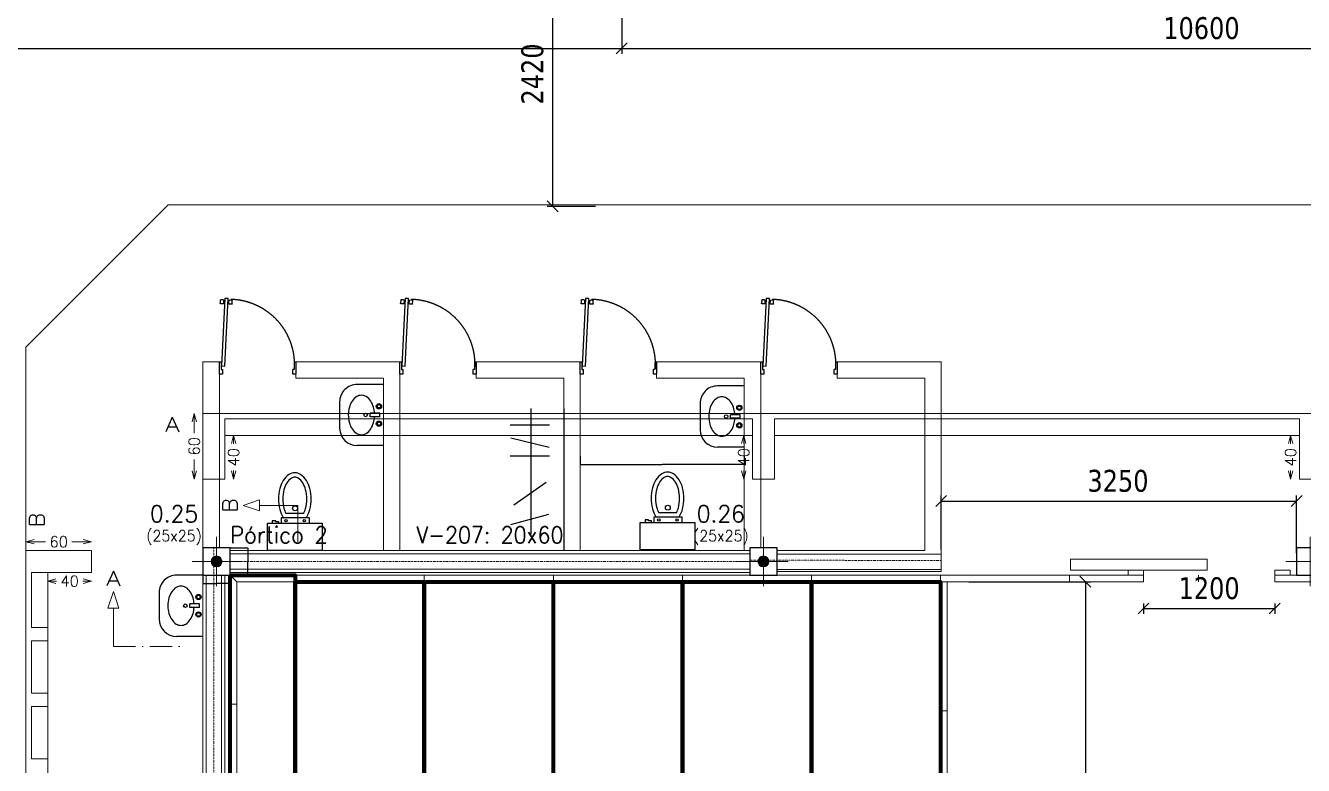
# Model space of a CAD drawing. Header units: millimetres. Extents: x 740136 to 774288, y 84630 to 126345.
# Drawn here: x 754595 to 766280, y 94130 to 100895 of the extents above; entities that cross this region are included whole.
import ezdxf
from ezdxf.enums import TextEntityAlignment as Align

# ---------------------------------------------------------------- set-up
doc = ezdxf.new("R2010")
doc.units = ezdxf.units.MM
for name, pattern in [('CENTER', [50.800000000000004, 31.75, -6.35, 6.35, -6.35]), ('CYPE_RAYAPUNTO', [0.4125, 0.2025, -0.105, 0, -0.105]), ('DASHDOT', [25.4, 12.7, -6.35, 0, -6.35]), ('DASHED2', [0.375, 0.25, -0.125]), ('TRAZO_INTERIOR_VIGA', [0.1875, 0.125, -0.0625])]:
    doc.linetypes.add(name, pattern=pattern)
for name, color, linetype, lineweight in [('COTAS', 121, 'Continuous', 0), ('OT_SECC_FORJ', 7, 'Continuous', 15), ('PILAR_DIM', 7, 'Continuous', 9), ('PILAR_EJES', 1, 'Continuous', 0), ('PILAR_REF', 7, 'Continuous', 9), ('PUNTO_FIJO', 1, 'Continuous', 0), ('VIG_CARAS', 5, 'Continuous', 9), ('VIG_DIM_VIGAS', 7, 'Continuous', 9), ('VIG_EJES', 1, 'Continuous', 0), ('VIG_INT_DESC', 7, 'Continuous', 0), ('VIG_REF_PORTICOS', 3, 'Continuous', 9)]:
    doc.layers.add(name, color=color, linetype=linetype, lineweight=lineweight)
for name, color, linetype in [('EJES', 3, 'CENTER'), ('MUEBLES', 7, 'Continuous'), ('PILAR_HORMIGON', 5, 'Continuous'), ('PLANTA', 7, 'Continuous'), ('PROYEC', 7, 'Continuous'), ('PYV', 7, 'Continuous'), ('VARIOS', 7, 'Continuous')]:
    doc.layers.add(name, color=color, linetype=linetype)
doc.styles.add('CYPETXT', font='romans__.ttf', dxfattribs={"height": 0.2})
doc.styles.add('FER08', font='verdana.ttf', dxfattribs={"width": 0.8})
doc.styles.get("Standard").update_dxf_attribs({"font": 'arial.ttf'})
doc.dimstyles.new('ESC1-100', dxfattribs={"dimscale": 100, "dimtxt": 2, "dimasz": 1, "dimexe": 0.5, "dimexo": 2, "dimgap": 0.8, "dimtad": 1, "dimdec": 0, "dimzin": 0, "dimdsep": 46, "dimtxsty": 'FER08', "dimblk1": 'OBLIQUE', "dimblk2": 'OBLIQUE', "dimsah": 1, "dimcen": 0.09, "dimclrd": 256, "dimclre": 256, "dimclrt": 80, "dimadec": 0, "dimazin": 0, "dimtfac": 1, "dimtdec": 4, "dimtmove": 0, "dimatfit": 3, "dimldrblk": 'OBLIQUE', "dimfxl": 1, "dimtolj": 1, "dimtzin": 0, "dimarcsym": 0})
doc.dimstyles.get("Standard").update_dxf_attribs({"dimtxt": 0.18, "dimasz": 0.18, "dimexe": 0.18, "dimexo": 0.0625, "dimgap": 0.09, "dimtad": 0, "dimtih": 1, "dimtoh": 1, "dimdec": 4, "dimzin": 0, "dimdsep": 46, "dimtxsty": 'Standard', "dimcen": 0.09, "dimadec": 0, "dimazin": 0, "dimtfac": 1, "dimtdec": 4, "dimtofl": 0, "dimtmove": 0, "dimatfit": 3, "dimfxl": 1, "dimtolj": 1, "dimtzin": 0, "dimarcsym": 0})

# ---------------------------------------------------------------- blocks, each defined once
blk = doc.blocks.new('*D462')
at = {"layer": 'COTAS', "color": 0, "lineweight": -2, "transparency": 16777216}
for p, q in [((759667.068365719, 96956.96763364806), (759667.068365719, 96881.84948819582)), ((759667.2483657191, 96882.02948819581), (760416.4097042796, 96882.02948819581)), ((761166.9012747639, 96882.02948819581), (760417.7399362032, 96882.02948819581)), ((761167.0812747639, 96956.96763364806), (761167.0812747639, 96881.84948819582))]:
    blk.add_line(p, q, dxfattribs=at)
at = {"layer": 'COTAS', "color": 0, "lineweight": 70, "transparency": 16777216}
for points in [[(759667.2483657191, 96882.05948819581), (759667.2483657191, 96881.99948819581), (759667.068365719, 96882.02948819581)], [(761166.9012747639, 96882.05948819581), (761166.9012747639, 96881.99948819581), (761167.0812747639, 96882.02948819581)]]:
    blk.add_solid(points, dxfattribs=at)
at = {"layer": 'Defpoints', "color": 0, "lineweight": 70, "transparency": 16777216}
for p in [(759667.068365719, 96957.03013364806), (761167.0812747639, 96957.03013364806), (761167.0812747639, 96882.02948819581)]:
    blk.add_point(p, dxfattribs=at)
at = {"layer": 'COTAS', "color": 0, "transparency": 16777216, "insert": (760417.0748202414, 96882.02948819581), "char_height": 0.18, "attachment_point": 5}
blk.add_mtext('\\A1;1500.0129', dxfattribs=at)
blk = doc.blocks.new('WC')
at = {"layer": 'MUEBLES'}
for p, q in [((-0.1338599988061588, -0.25), (-0.1338599988061588, -0.2987327001894808)), ((-0.1338599988061588, -0.2987327001894808), (0.125100229786014, -0.2987327001894808)), ((-0.1040437341393137, -0.2987327001894808), (0.1040437341392391, -0.2987327001894808)), ((-0.08114119432807954, -0.33873270018948), (0.0811411943279765, -0.33873270018948)), ((0.125100229786014, -0.2987327001894808), (0.125100229786014, -0.25))]:
    blk.add_line(p, q, dxfattribs=at)
blk.add_lwpolyline([(-0.25, 0), (0.25, 0), (0.25, -0.25), (-0.25, -0.25)], close=True, dxfattribs=at)
for points in [[(-0.1040437341392817, -0.2987327001894808, 0.005510360014222361), (-0.1061704408015665, -0.3020382202627605, 0.07670915536520971), (-0.1379278624208311, -0.375594446993583, 0.06369846708082058), (-0.1501476773047052, -0.4711244778356303, 0.06369846708083708), (-0.1379278624208276, -0.5666545086776846, 0.07670915536521754), (-0.1061704408015665, -0.6402107354085, 0.1071482011498042), (-0.05334191088186913, -0.6942392408149605, 0.1468280654656232), (3.552713678800501e-15, -0.7102485565060945, 0.1468280654656336), (0.05334191088187268, -0.6942392408149605, 0.1071482011498228), (0.1061704408015736, -0.6402107354085, 0.07670915536520485), (0.1379278624208382, -0.5666545086776811, 0.06369846708081926), (0.1501476773047123, -0.4711244778356303, 0.06369846708084101), (0.1379278624208347, -0.375594446993583, 0.07670915536523168), (0.1061704408015736, -0.3020382202627605, 0.005510360014450206), (0.1040437341389904, -0.2987327001894808, 0.1468280654656232)], [(-0.08114119432811151, -0.33873270018948, 0.05664958174431299), (-0.09921578802145703, -0.3856629769606297, 0.06369846708082065), (-0.1101476773047061, -0.4711244778356303, 0.06369846708083773), (-0.09921578802145348, -0.556585978710638, 0.0767091553652183), (-0.07229484124744445, -0.6189400101070746, 0.1071482011498057), (-0.03131581803735273, -0.6608498527701823, 0.1468280654656094), (3.552713678800501e-15, -0.6702485565060954, 0.1468280654656287), (0.03131581803735983, -0.6608498527701805, 0.1071482011498229), (0.07229484124745156, -0.6189400101070746, 0.07670915536520521), (0.09921578802146414, -0.5565859787106344, 0.06369846708081929), (0.1101476773047132, -0.4711244778356303, 0.06369846708084057), (0.09921578802146058, -0.3856629769606261, 0.05664958174459964), (0.08114119432799427, -0.33873270018948, 0.005510360014450796)]]:
    blk.add_lwpolyline(points, format="xyb", dxfattribs=at)
blk.add_lwpolyline([(0.145741987137562, -0.2507404951060224), (0.145741987137562, -0.2638856782182941), (0.1738898380714957, -0.2638856782182941), (0.1738898380714957, -0.2732750947270581), (0.2057907357966187, -0.2732750947270581), (0.2057907357966187, -0.2507404951060224)], dxfattribs=at)
for centre, radius in [((-0.08694691391627529, -0.2732750947270581), 0.01126729981051966), ((0.08006366829172151, -0.2732750947270581), 0.01126729981051966), ((-0.002503361114477798, -0.3859480928322458), 0.02253459962103754)]:
    blk.add_circle(centre, radius, dxfattribs=at)
blk = doc.blocks.new('LAVABOCH')
at = {"layer": 'VARIOS'}
for p, q in [((-0.2800000000000011, 0), (-0.2800000000000011, -0.240000000000002)), ((0.2800000000000011, 0), (0.2800000000000011, -0.240000000000002)), ((-0.01633611636709986, -0.03275376114638817), (-0.01633611636709986, -0.1207537611463962)), ((0.01566388363289661, -0.03275376114640238), (-0.01633611636709986, -0.03275376114638817)), ((0.01566388363289661, -0.03275376114638817), (0.01566388363289661, -0.1207537611463962)), ((0.01566388363289661, -0.120753761146382), (-0.01633611636709986, -0.1207537611463891)), ((-0.1199999999999974, -0.3999999999999986), (0.1199999999999974, -0.3999999999999986))]:
    blk.add_line(p, q, dxfattribs=at)
blk.add_lwpolyline([(-0.01633611636709986, -0.081229906066703, 0.05253008818431327), (-0.07195553623562745, -0.09046068928844875, 0.07981248617498714), (-0.1276153369806821, -0.1159009474040076, 0.1071181112083441), (-0.1680312134386455, -0.1576335178586987, 0.1398891526406464), (-0.1803361163671084, -0.2007537611463874, 0.1398891526406197), (-0.1680312134386455, -0.243874004434069, 0.1071181112083774), (-0.1276153369806821, -0.2856065748887744, 0.07981248617500655), (-0.07195553623562745, -0.3110468330043261, 0.06745903993415549), (-0.0003361163671016243, -0.3207537611463849, 0.06745903993415549), (0.0712833035014242, -0.3110468330043261, 0.07981248617500632), (0.1269431042464788, -0.2856065748887744, 0.1071181112083454), (0.1673589807044422, -0.2438740044340832, 0.1398891526406908), (0.1796638836329052, -0.2007537611463874, 0.1398891526406908), (0.1673589807044422, -0.1576335178586916, 0.1071181112083451), (0.1269431042464788, -0.1159009474040076, 0.07981248617496421), (0.0712833035014242, -0.09046068928844164, 0.05253008818429121), (0.01566388363289661, -0.08122990606666747, 0.06745903993415017)], format="xyb", dxfattribs=at)
for centre, radius in [((-0.08033611636710702, -0.04075376114639084), 0.024), ((-0.08033611636710702, -0.04075376114639084), 0.016), ((0.07966388363290378, -0.04075376114639084), 0.024), ((0.07966388363290378, -0.04075376114639084), 0.016), ((-0.0003361163671016243, -0.1614369027451517), 0.016)]:
    blk.add_circle(centre, radius, dxfattribs=at)
for centre, start, end in [((-0.1199999999999974, -0.240000000000002), 180, 270.0000000000001), ((0.1199999999999974, -0.240000000000002), 270.0000000000001, 0)]:
    blk.add_arc(centre, 0.16, start, end, dxfattribs=at)
blk = doc.blocks.new('CLOSET')
at = {"layer": 'PLANTA'}
for p, q in [((0, 0.6000000000000014), (1.29999999999999, 0.6000000000000085)), ((0.1499057453081889, 0.1091752461474229), (0.1499057453081889, 0.4692556577090556)), ((0.4349765500928982, 0.1091752461474229), (0.4349765500928982, 0.4692556577090556)), ((0.2689513066489013, 0.1148908313090473), (0.3564196484969813, 0.4641861103563585)), ((0.882313303456236, 0.1438782337826794), (0.6752612766478592, 0.4384751804486839)), ((1.061796640186067, 0.1158064123962603), (0.9676974257276143, 0.4633740182353208)), ((1.149999999999991, 0.3000000000000043), (0, 0.3000000000000043))]:
    blk.add_line(p, q, dxfattribs=at)
blk = doc.blocks.new('PUERTA')
at = {"layer": 'EJES', "linetype": 'DASHDOT', "ltscale": 0.75}
for p, q in [((-0.1505613772985441, 0.8275225384762734), (-0.1523017121337205, 0.8625822774194774)), ((-0.1467484781157111, 0.8687156230491553), (-0.119479792270937, 0.8700692168098385)), ((-0.1444280316688378, 0.8219693044582925), (-0.117159345824092, 0.8233228982189473)), ((-0.1116061118060543, 0.8294562438486537), (-0.113346446641259, 0.8645159827918292)), ((-0.1133394891347166, 0.8643758210494354), (-0.1016529094870009, 0.864955932661104)), ((-0.1116130731707301, 0.8295964833150151), (-0.09992649352304284, 0.8301765949267121)), ((-0.06194811677002576, 0.8669268439107043), (-0.05026153712231007, 0.8675069555224297)), ((-0.0602217008060677, 0.8321475061761987), (-0.04853512115838043, 0.8327276177878673)), ((-0.05026849462885252, 0.8676471172648235), (-0.0485281597936762, 0.8325873783215911)), ((-0.04471526061087161, 0.8737804628945582), (-0.01744657476606903, 0.8751340566552699)), ((-0.04239481416396984, 0.8270341443035818), (-0.01512612831919569, 0.8283877380642366)), ((-0.01131322913636268, 0.8695808226372321), (-0.009572894301186352, 0.834521083693943)), ((-0.8801697686272689, 0.1439216302127022), (-0.8801697686272689, 0.05588690551519448)), ((-0.8801697686272689, 0.05588690551519448), (-0.8646866694200241, 0.05588690551519448)), ((-0.01981079316834666, 0.05588690551527975), (-0.03531333057998154, 0.05588690551527975)), ((-0.01981079316834666, 0.1439216302127875), (-0.01981079316834666, 0.05588690551527975))]:
    blk.add_line(p, q, dxfattribs=at)
at = {"layer": 'EJES', "linetype": 'DASHDOT'}
for p, q in [((-0.8801697686272689, 0.1439216302127022), (-0.9000000000000057, 0.1439216302127022)), ((-0.9000000000000057, 0.1439216302127022), (-0.9000000000000057, -1.13686837721616e-13)), ((-0.8646866694200241, -1.13686837721616e-13), (-0.8646866694200241, 0.05588690551519448)), ((-0.03531333057998154, 0.05588690551527975), (-0.03531333057998154, 0)), ((-0.03531333057998154, 0), (0, 0)), ((0, 0.1439216302127875), (-0.01981079316834666, 0.1439216302127875)), ((0, 0), (0, 0.1439216302127875)), ((-0.9000000000000057, -1.13686837721616e-13), (-0.8646866694200241, -1.13686837721616e-13))]:
    blk.add_line(p, q, dxfattribs=at)
at = {"layer": 'EJES', "linetype": 'DASHDOT', "ltscale": 0.75}
for centre, start, end in [((-0.1464584223099052, 0.8628723332253685), 92.8417799201942, 182.8417799202121), ((-0.1447180874746721, 0.8278125942821362), 182.8417799201926, 272.8417799201942), ((-0.1191897364650742, 0.8642259269859665), 2.841779920163159, 92.84177992015587), ((-0.1174494016298979, 0.829166188042791), 272.8417799201558, 2.841779920194189), ((-0.04442520480506573, 0.8679371730707146), 92.84177992023251, 182.8417799201671), ((-0.04268486996983256, 0.8328774341274539), 182.8417799201632, 272.8417799201558), ((-0.01715651896026316, 0.8692907668314263), 2.841779920194189, 92.84177992020255), ((-0.01541618412511525, 0.8342310278880802), 272.8417799201858, 2.841779920194189)]:
    blk.add_arc(centre, 0.005850484453125507, start, end, dxfattribs=at)
at = {"layer": 'PROYEC', "color": 1, "linetype": 'DASHED2', "ltscale": 40}
blk.add_arc((-0.1130421715067484, 0.1144504923955765), 0.7693597623818169, 91.53721333659576, 184.365571713238, dxfattribs=at)
at = {"layer": 'PYV', "color": 4, "linetype": 'Continuous'}
blk.add_lwpolyline([(-0.06344169542612121, 0.09517579460452907), (-0.1028488833134986, 0.8890493021049792), (-0.06314409059646664, 0.8910202133544942), (-0.02373690270914608, 0.09714670585404406)], close=True, dxfattribs=at)
blk = doc.blocks.new('Puerta-1')
at = {"layer": 'MUEBLES', "rotation": 270}
blk.add_blockref('PUERTA', (0.2270918734750929, -0.2597977293380538), dxfattribs=at)
blk = doc.blocks.new('Ejes del pilar')
at = {"layer": 'PILAR_EJES'}
for p, q in [((0, -0.5), (0, 0.5)), ((-0.5, 0), (0.5, 0))]:
    blk.add_line(p, q, dxfattribs=at)
blk = doc.blocks.new('Punto fijo Centro')
at = {"layer": 'PUNTO_FIJO'}
h = blk.add_hatch(color=256, dxfattribs=at)
edge = h.paths.add_edge_path(flags=0)
edge.add_arc((0, 0), 0.0005, 0, 360)
blk.add_circle((0, 0), 0.0005, dxfattribs=at)
blk = doc.blocks.new('*D463')
at = {"layer": 'COTAS', "color": 0, "lineweight": -2, "transparency": 16777216}
for p, q in [((756217.0386749157, 95869.45827494092), (756217.0386749157, 95791.50318984721)), ((756467.0408264232, 95869.45827494092), (756467.0408264232, 95791.50318984721)), ((756217.2186749157, 95791.6831898472), (756341.4356579, 95791.6831898472)), ((756466.8608264232, 95791.6831898472), (756342.6438434388, 95791.6831898472))]:
    blk.add_line(p, q, dxfattribs=at)
at = {"layer": 'COTAS', "color": 0, "lineweight": 70, "transparency": 16777216}
for points in [[(756217.2186749157, 95791.7131898472), (756217.2186749157, 95791.6531898472), (756217.0386749157, 95791.6831898472)], [(756466.8608264232, 95791.7131898472), (756466.8608264232, 95791.6531898472), (756467.0408264232, 95791.6831898472)]]:
    blk.add_solid(points, dxfattribs=at)
at = {"layer": 'Defpoints', "color": 0, "lineweight": 70, "transparency": 16777216}
for p in [(756217.0386749157, 95869.52077494092), (756467.0408264232, 95869.52077494092), (756467.0408264232, 95791.6831898472)]:
    blk.add_point(p, dxfattribs=at)
at = {"layer": 'COTAS', "color": 0, "transparency": 16777216, "insert": (756342.0397506694, 95791.6831898472), "char_height": 0.18, "attachment_point": 5}
blk.add_mtext('\\A1;250.0022', dxfattribs=at)
blk = doc.blocks.new('*D464')
at = {"layer": 'COTAS', "color": 0, "lineweight": -2, "transparency": 16777216}
for p, q in [((756467.1033264232, 96119.5229264484), (756626.1744776, 96119.5229264484)), ((756625.9944776, 96119.3429264484), (756625.9944776, 95994.70375383245)), ((756625.9944776, 95869.70077494091), (756625.9944776, 95994.33994755686)), ((756467.1033264232, 95869.52077494092), (756626.1744776, 95869.52077494092))]:
    blk.add_line(p, q, dxfattribs=at)
at = {"layer": 'COTAS', "color": 0, "lineweight": 70, "transparency": 16777216}
for points in [[(756625.9644776, 96119.3429264484), (756626.0244776, 96119.3429264484), (756625.9944776, 96119.5229264484)], [(756625.9644776, 95869.70077494091), (756626.0244776, 95869.70077494091), (756625.9944776, 95869.52077494092)]]:
    blk.add_solid(points, dxfattribs=at)
at = {"layer": 'Defpoints', "color": 0, "lineweight": 70, "transparency": 16777216}
for p in [(756467.0408264232, 96119.5229264484), (756625.9944776, 96119.5229264484), (756467.0408264232, 95869.52077494092)]:
    blk.add_point(p, dxfattribs=at)
at = {"layer": 'COTAS', "color": 0, "transparency": 16777216, "insert": (756625.9944776, 95994.52185069479), "char_height": 0.18, "attachment_point": 5}
blk.add_mtext('\\A1;250.0022', dxfattribs=at)
blk = doc.blocks.new('_OBLIQUE')
at = {"color": 0, "linetype": 'ByBlock'}
blk.add_line((-0.5, -0.5), (0.5, 0.5), dxfattribs=at)
blk = doc.blocks.new('*D452')
at = {"layer": 'COTAS', "lineweight": -2, "transparency": 16777216}
for p, q in [((759856.6189657908, 101661.7686286029), (759364.214984343, 101661.7686286029)), ((759414.214984343, 101661.7686286029), (759414.214984343, 99241.46109660217)), ((759807.5583765102, 99241.46109660217), (759364.214984343, 99241.46109660217))]:
    blk.add_line(p, q, dxfattribs=at)
at = {"layer": 'Defpoints', "color": 0, "lineweight": 70, "transparency": 16777216}
for p in [(760056.6189657908, 101661.7686286029), (759414.214984343, 99241.46109660217), (760007.5583765102, 99241.46109660217)]:
    blk.add_point(p, dxfattribs=at)
at = {"layer": 'COTAS', "lineweight": -2, "transparency": 16777216, "xscale": 100, "yscale": 100, "zscale": 100}
for p, rotation in [((759414.214984343, 101661.7686286029), 90), ((759414.214984343, 99241.46109660217), 270)]:
    blk.add_blockref('_OBLIQUE', p, dxfattribs=dict(at, rotation=rotation))
at = {"layer": 'COTAS', "color": 80, "lineweight": 5, "transparency": 16777216, "insert": (759230.051115975, 100451.6148626027), "char_height": 200, "attachment_point": 5, "rotation": 90, "style": 'FER08'}
blk.add_mtext('\\A1;2420', dxfattribs=at)
blk = doc.blocks.new('*D459')
at = {"layer": 'COTAS', "lineweight": -2, "transparency": 16777216}
for p, q in [((760046.7545609869, 101461.7686286029), (760046.7545609869, 100635.5648848767)), ((770647.085331034, 101475.2314936651), (770647.085331034, 100635.5648848767)), ((760046.7545609869, 100685.5648848767), (770647.085331034, 100685.5648848767))]:
    blk.add_line(p, q, dxfattribs=at)
at = {"layer": 'Defpoints', "color": 0, "lineweight": 70, "transparency": 16777216}
for p in [(760046.7545609869, 101661.7686286029), (770647.085331034, 101675.2314936651), (770647.085331034, 100685.5648848767)]:
    blk.add_point(p, dxfattribs=at)
at = {"layer": 'COTAS', "lineweight": -2, "transparency": 16777216, "xscale": 100, "yscale": 100, "zscale": 100, "rotation": 180}
blk.add_blockref('_OBLIQUE', (760046.7545609869, 100685.5648848767), dxfattribs=at)
at = {"layer": 'COTAS', "lineweight": -2, "transparency": 16777216, "xscale": 100, "yscale": 100, "zscale": 100}
blk.add_blockref('_OBLIQUE', (770647.085331034, 100685.5648848767), dxfattribs=at)
at = {"layer": 'COTAS', "color": 80, "lineweight": 5, "transparency": 16777216, "insert": (765346.9199460105, 100869.6615940775), "char_height": 200, "attachment_point": 5, "style": 'FER08'}
blk.add_mtext('\\A1;10600', dxfattribs=at)
blk = doc.blocks.new('*D460')
at = {"layer": 'COTAS', "lineweight": -2, "transparency": 16777216}
for p, q in [((741497.0853310339, 101628.897922239), (741497.0853310339, 100635.5648848767)), ((760046.7545609869, 101461.7686286029), (760046.7545609869, 100635.5648848767)), ((741497.0853310339, 100685.5648848767), (760046.7545609869, 100685.5648848767))]:
    blk.add_line(p, q, dxfattribs=at)
at = {"layer": 'Defpoints', "color": 0, "lineweight": 70, "transparency": 16777216}
for p in [(741497.0853310339, 101828.897922239), (760046.7545609869, 101661.7686286029), (760046.7545609869, 100685.5648848767)]:
    blk.add_point(p, dxfattribs=at)
at = {"layer": 'COTAS', "lineweight": -2, "transparency": 16777216, "xscale": 100, "yscale": 100, "zscale": 100, "rotation": 180}
blk.add_blockref('_OBLIQUE', (741497.0853310339, 100685.5648848767), dxfattribs=at)
at = {"layer": 'COTAS', "lineweight": -2, "transparency": 16777216, "xscale": 100, "yscale": 100, "zscale": 100}
blk.add_blockref('_OBLIQUE', (760046.7545609869, 100685.5648848767), dxfattribs=at)
at = {"layer": 'COTAS', "color": 80, "lineweight": 5, "transparency": 16777216, "insert": (750771.9199460105, 100870.1317082481), "char_height": 200, "attachment_point": 5, "style": 'FER08'}
blk.add_mtext('\\A1;18550', dxfattribs=at)
blk = doc.blocks.new('*D472')
at = {"layer": 'COTAS', "lineweight": -2, "transparency": 16777216}
for p, q in [((762967.0967656177, 96103.08607791379), (762967.0967656177, 96596.1972416236)), ((762967.0967656177, 96546.1972416236), (766217.1247352151, 96546.1972416236)), ((766217.1247352151, 96069.52077494092), (766217.1247352151, 96596.1972416236))]:
    blk.add_line(p, q, dxfattribs=at)
at = {"layer": 'Defpoints', "color": 0, "lineweight": 70, "transparency": 16777216}
for p in [(766217.1247352151, 96546.1972416236), (762967.0967656177, 95903.08607791379), (766217.1247352151, 95869.52077494092)]:
    blk.add_point(p, dxfattribs=at)
at = {"layer": 'COTAS', "lineweight": -2, "transparency": 16777216, "xscale": 100, "yscale": 100, "zscale": 100, "rotation": 180}
blk.add_blockref('_OBLIQUE', (762967.0967656177, 96546.1972416236), dxfattribs=at)
at = {"layer": 'COTAS', "lineweight": -2, "transparency": 16777216, "xscale": 100, "yscale": 100, "zscale": 100}
blk.add_blockref('_OBLIQUE', (766217.1247352151, 96546.1972416236), dxfattribs=at)
at = {"layer": 'COTAS', "color": 80, "lineweight": 5, "transparency": 16777216, "insert": (764583.7165626228, 96730.36110999163), "char_height": 200, "attachment_point": 5, "style": 'FER08'}
blk.add_mtext('\\A1;3250', dxfattribs=at)
blk = doc.blocks.new('*D473')
at = {"layer": 'COTAS', "lineweight": -2, "transparency": 16777216}
for p, q in [((764817.1247352151, 95609.46077494098), (764817.1247352151, 95514.21843562747)), ((766017.1247352151, 95609.46077494098), (766017.1247352151, 95514.21843562747)), ((764817.1247352151, 95564.21843562747), (766017.1247352151, 95564.21843562747))]:
    blk.add_line(p, q, dxfattribs=at)
at = {"layer": 'Defpoints', "color": 0, "lineweight": 70, "transparency": 16777216}
for p in [(764817.1247352151, 95809.46077494098), (766017.1247352151, 95809.46077494098), (766017.1247352151, 95564.21843562747)]:
    blk.add_point(p, dxfattribs=at)
at = {"layer": 'COTAS', "lineweight": -2, "transparency": 16777216, "xscale": 100, "yscale": 100, "zscale": 100, "rotation": 180}
blk.add_blockref('_OBLIQUE', (764817.1247352151, 95564.21843562747), dxfattribs=at)
at = {"layer": 'COTAS', "lineweight": -2, "transparency": 16777216, "xscale": 100, "yscale": 100, "zscale": 100}
blk.add_blockref('_OBLIQUE', (766017.1247352151, 95564.21843562747), dxfattribs=at)
at = {"layer": 'COTAS', "color": 80, "lineweight": 5, "transparency": 16777216, "insert": (765417.1247352151, 95748.3823039955), "char_height": 200, "attachment_point": 5, "style": 'FER08'}
blk.add_mtext('\\A1;1200', dxfattribs=at)
blk = doc.blocks.new('*D475')
at = {"layer": 'COTAS', "lineweight": -2, "transparency": 16777216}
for p, q in [((763221.5078083946, 95809.46077494098), (764335.3340381887, 95809.46077494098)), ((764285.3340381887, 95809.46077494098), (764285.3340381887, 89004.52117818355)), ((763221.5078083946, 89004.52117818355), (764335.3340381887, 89004.52117818355))]:
    blk.add_line(p, q, dxfattribs=at)
at = {"layer": 'Defpoints', "color": 0, "lineweight": 70, "transparency": 16777216}
for p in [(763021.5078083946, 95809.46077494098), (763021.5078083946, 89004.52117818355), (764285.3340381887, 89004.52117818355)]:
    blk.add_point(p, dxfattribs=at)
at = {"layer": 'COTAS', "lineweight": -2, "transparency": 16777216, "xscale": 100, "yscale": 100, "zscale": 100}
for p, rotation in [((764285.3340381887, 95809.46077494098), 90), ((764285.3340381887, 89004.52117818355), 270)]:
    blk.add_blockref('_OBLIQUE', p, dxfattribs=dict(at, rotation=rotation))
at = {"layer": 'COTAS', "color": 80, "lineweight": 70, "transparency": 16777216, "insert": (764100.7672148173, 92406.99097656239), "char_height": 200, "attachment_point": 5, "rotation": 90, "style": 'FER08'}
blk.add_mtext('\\A1;6805', dxfattribs=at)

msp = doc.modelspace()

# ---------------------------------------------------------------- linework, layer by layer
at = {"layer": 'COTAS', "color": 2, "lineweight": 5}
for p, q in [((754598.0247417532, 97954.92396166429), (755898.0247417532, 99254.92396166429)), ((767547.1347965861, 99254.92396166429), (755898.0247417532, 99254.92396166429)), ((754598.0247417532, 96094.52271129764), (754598.0247417532, 97954.92396166429))]:
    msp.add_line(p, q, dxfattribs=at)
at = {"layer": 'COTAS', "color": 5, "lineweight": 5}
for p, q in [((754598.0247417532, 97954.92396166429), (754598.0247417532, 97954.92396166429)), ((756217.0386749154, 97819.53755669873), (756217.0386749157, 96119.5229264484)), ((756367.0399658211, 97819.53755669892), (756367.0399658211, 96119.5229264484)), ((757065.60526607, 97819.53755669903), (758017.0541657696, 97819.53755669876)), ((758715.6194660185, 97819.53755669869), (759667.068365719, 97819.53755634888)), ((760365.6336659678, 97819.53755669869), (760365.6336659678, 97669.53626544439)), ((761317.0825656684, 97819.53755634888), (761317.0825656684, 96119.5229264484)), ((762015.6478659173, 97819.53755669869), (762967.0967656177, 97819.53755669892)), ((762015.6478659173, 97819.53755669869), (762015.6478659172, 97669.53626579425)), ((757065.60526607, 97669.53626579425), (757867.0528748651, 97669.53626579426)), ((758715.6194660185, 97669.53626579442), (759517.0670748146, 97669.53626544439)), ((760365.6336659678, 97669.53626544439), (761167.0812747639, 97669.53626544439)), ((761167.0812747639, 97669.53626544439), (761167.0812747639, 96094.52271129766)), ((762015.6478659172, 97669.53626579425), (762817.0954747132, 97669.53626579426)), ((762817.0954747132, 97669.53626579426), (762817.0954747132, 96094.52271094725)), ((761217.0817050653, 96094.52271129882), (756467.0408264232, 96094.52271129882)), ((761421.4419869181, 96094.52271129882), (761421.4419869181, 96094.52271129882)), ((762817.0954747132, 96094.52271129882), (761467.0838565729, 96094.52271129882)), ((761467.0838565729, 95903.08607791379), (762967.0967656177, 95903.08607791379))]:
    msp.add_line(p, q, dxfattribs=at)
at = {"layer": 'COTAS', "color": 4, "lineweight": 5}
for p, q in [((764141.2678083946, 95809.46077494098), (764141.4478083947, 95869.52077494092)), ((764141.4478083947, 95869.52077494092), (764817.1247352151, 95869.52077494092)), ((764816.944735215, 95809.46077494098), (764817.1247352151, 95869.52077494092)), ((765321.2678083946, 95809.46077494098), (765321.4478083947, 95869.52077494092)), ((765321.4478083947, 95869.52077494092), (765321.4478083947, 95809.46077494098)), ((766016.944735215, 95809.46077494098), (766017.1247352151, 95869.52077494092)), ((766017.1247352151, 95869.52077494092), (766501.4478083947, 95869.52077494092)), ((763847.055250718, 95809.46077494098), (763906.9352507179, 95809.46077494098)), ((764817.1247352151, 95809.46077494099), (764141.2678083946, 95809.46077494098)), ((766501.4478083947, 95809.46077494098), (766017.1247352151, 95809.46077494095))]:
    msp.add_line(p, q, dxfattribs=at)
for points in [[(764148.226459112, 96014.52077494092), (765398.226459112, 96014.52077494092), (765398.226459112, 95914.52077494092), (764148.226459112, 95914.52077494096)], [(762961.4478083947, 95869.52077494092), (764141.4478083947, 95869.52077494092), (764141.4478083947, 95809.46077494098), (762961.2678083946, 95809.46077494098)], [(763021.5078083946, 95809.46077494098), (763021.5078083946, 94629.46077494098), (762961.4478083947, 94629.46077494098), (762961.4478083947, 95809.46077494098)], [(763021.5078083946, 94629.46077494098), (763021.5078083946, 93449.46077494098), (762961.4478083947, 93449.46077494098), (762961.4478083947, 94629.46077494098)]]:
    msp.add_lwpolyline(points, close=True, dxfattribs=at)
at = {"layer": 'COTAS', "color": 2, "lineweight": 5}
for points in [[(756526.9208264231, 95809.46077494098), (756526.9208264231, 94689.70077494091), (756466.8608264232, 94689.70077494091), (756466.8608264232, 95869.70077494091)], [(756467.0408264232, 95869.52077494092), (757060.7278083945, 95869.52077494092), (757060.5478083944, 95809.46077494098), (756526.9208264231, 95809.46077494098)], [(757060.7278083945, 95869.52077494092), (758240.7278083945, 95869.52077494092), (758240.7278083945, 95809.46077494098), (757060.5478083944, 95809.46077494098)], [(758240.9078083945, 95869.52077494092), (759420.9078083945, 95869.52077494092), (759420.9078083945, 95809.46077494098), (758240.7278083945, 95809.46077494098)], [(759421.0878083946, 95869.52077494092), (760601.0878083946, 95869.52077494092), (760601.0878083946, 95809.46077494098), (759420.9078083945, 95809.46077494098)], [(760601.2678083946, 95869.52077494092), (761781.2678083946, 95869.52077494092), (761781.2678083946, 95809.46077494098), (760601.0878083946, 95809.46077494098)], [(761781.4478083947, 95869.52077494092), (762961.4478083947, 95869.52077494092), (762961.4478083947, 95809.46077494098), (761781.2678083946, 95809.46077494098)], [(756466.8608264232, 93509.70077494091), (756466.8608264232, 94689.70077494091), (756526.9208264231, 94689.70077494091), (756526.9208264231, 93509.52077494086)]]:
    msp.add_lwpolyline(points, close=True, dxfattribs=at)
at = {"layer": 'COTAS', "color": 1, "lineweight": 70}
for points in [[(756467.0408264232, 95869.52023548032), (757060.5478083944, 95869.52023548032), (757060.5478083944, 88944.46117818361), (756467.0408264232, 88944.46117818361)], [(757060.5478083944, 95809.46077494098), (758240.5478083944, 95809.46077494098), (758240.5478083944, 88944.46117818361), (757060.5478083944, 88944.46117818361)], [(758240.7278083945, 95809.46077494098), (759420.7278083945, 95809.46077494098), (759420.7278083945, 88944.46117818361), (758240.7278083945, 88944.46117818361)], [(759420.9078083945, 95809.46077494098), (760600.9078083945, 95809.46077494098), (760600.9078083945, 88944.46117818361), (759420.9078083945, 88944.46117818361)], [(760601.0878083946, 95809.46077494098), (761781.0878083946, 95809.46077494098), (761781.0878083946, 88944.46117818361), (760601.0878083946, 88944.46117818361)], [(761781.0878083946, 95809.46077494098), (762961.0878083946, 95809.46077494098), (762961.0878083946, 88944.46117818361), (761781.0878083946, 88944.46117818361)]]:
    msp.add_lwpolyline(points, close=True, dxfattribs=at)
at = {"layer": 'COTAS', "color": 30, "lineweight": 5, "true_color": 0xf26722}
for points in [[(764677.1247352151, 95914.52077494092), (764817.1247352151, 95914.52077494092), (764817.1247352151, 95869.52077494092), (764677.1247352151, 95869.52077494092)], [(766017.1247352151, 95914.52077494092), (766157.1247352151, 95914.52077494092), (766157.1247352151, 95869.52077494092), (766017.1247352151, 95869.52077494092)]]:
    msp.add_lwpolyline(points, close=True, dxfattribs=at)
at = {"layer": 'OT_SECC_FORJ'}
for p, q in [((756137.0379864334, 97347.53349465315), (756117.0378143127, 97272.5328492009)), ((756137.0379864334, 97347.53349465315), (756157.0381585539, 97272.5328492009)), ((756137.0379864334, 97169.03195847681), (756137.0379864334, 97347.53349465315)), ((756217.0386749157, 97347.53349465315), (756217.0386749157, 96747.5283310352)), ((756217.0386749157, 97347.53349465315), (756417.0403961217, 97347.53349465315)), ((756417.0403961217, 97347.53349465315), (756417.0403961217, 97347.53349465315)), ((756417.0403961217, 97347.53349465315), (761242.0819202161, 97347.53349465315)), ((761242.0819202161, 97347.53349465315), (761242.0819202161, 97347.53349465315)), ((761242.0819202161, 97347.53349465315), (761442.0836414221, 97347.53349465315)), ((761442.0836414221, 97347.53349465315), (761442.0836414221, 97347.53349465315)), ((761442.0836414221, 97347.53349465315), (766242.1249503657, 97347.53349465315)), ((766242.1249503657, 97347.53349465315), (766242.1249503657, 97347.53349465315)), ((766242.1249503657, 97347.53349465315), (766442.1266715718, 97347.53349465315)), ((756417.0403961217, 97297.53306435165), (756417.0403961217, 97147.53177344716)), ((761442.0836414221, 97297.53306435165), (761442.0836414221, 97147.53177344716)), ((756417.0403961217, 96747.5283310352), (756417.0403961217, 97147.53177344716)), ((756417.0403961217, 97147.53177344716), (761242.0819202161, 97147.53177344716)), ((756497.0410846041, 97147.53177344716), (756477.0409124835, 97072.53112799492)), ((756497.0410846041, 97147.53177344716), (756517.0412567247, 97072.53112799492)), ((756497.0410846041, 97069.03109787381), (756497.0410846041, 97147.53177344716)), ((761162.0812317338, 97147.53177344716), (761142.0810596131, 97072.53112799492)), ((761162.0812317338, 97147.53177344716), (761182.0814038543, 97072.53112799492)), ((761162.0812317338, 97069.03109787381), (761162.0812317338, 97147.53177344716)), ((761242.0819202161, 97147.53177344716), (761242.0819202161, 96747.5283310352)), ((761442.0836414221, 96747.5283310352), (761442.0836414221, 97147.53177344716)), ((761442.0836414221, 97147.53177344716), (766242.1249503657, 97147.53177344716)), ((766162.1242618834, 97147.53177344716), (766142.1240897628, 97072.53112799492)), ((766162.1242618834, 97147.53177344716), (766182.124434004, 97072.53112799492)), ((766162.1242618834, 97069.03109787381), (766162.1242618834, 97147.53177344716)), ((766242.1249503657, 97147.53177344716), (766242.1249503657, 96747.5283310352)), ((756137.0379864334, 96747.5283310352), (756137.0379864334, 96926.02986721153)), ((756137.0379864334, 96747.5283310352), (756117.0378143127, 96822.52897648743)), ((756137.0379864334, 96747.5283310352), (756157.0381585539, 96822.52897648743)), ((756497.0410846041, 96747.5283310352), (756477.0409124835, 96822.52897648743)), ((756497.0410846041, 96747.5283310352), (756497.0410846041, 96826.02900660854)), ((756497.0410846041, 96747.5283310352), (756517.0412567247, 96822.52897648743)), ((761162.0812317338, 96747.5283310352), (761142.0810596131, 96822.52897648743)), ((761162.0812317338, 96747.5283310352), (761162.0812317338, 96826.02900660854)), ((761162.0812317338, 96747.5283310352), (761182.0814038543, 96822.52897648743)), ((766162.1242618834, 96747.5283310352), (766142.1240897628, 96822.52897648743)), ((766162.1242618834, 96747.5283310352), (766162.1242618834, 96826.02900660854)), ((766162.1242618834, 96747.5283310352), (766182.124434004, 96822.52897648743)), ((756217.0386749157, 96747.5283310352), (756417.0403961217, 96747.5283310352)), ((761242.0819202161, 96747.5283310352), (761442.0836414221, 96747.5283310352)), ((766242.1249503657, 96747.5283310352), (766442.1266715718, 96747.5283310352)), ((757084.0461363436, 96507.526265588), (756734.0431242331, 96507.526265588)), ((757084.0461363436, 96507.526265588), (757084.0461363436, 96304.19118236192)), ((757084.0461363436, 96174.19006357803), (757084.0461363436, 96507.526265588)), ((754598.0247417532, 96174.52339978004), (754673.0253872055, 96194.52357190065)), ((754598.0247417532, 96174.52339978004), (754673.0253872055, 96154.52322765943)), ((754776.5262779295, 96174.52339978004), (754598.0247417532, 96174.52339978004)), ((755198.0299053713, 96174.52339978004), (755019.5283691948, 96174.52339978004)), ((755198.0299053713, 96174.52339978004), (755123.029259919, 96194.52357190065)), ((755198.0299053713, 96174.52339978004), (755123.029259919, 96154.52322765943)), ((757084.0461363436, 96244.19066600013), (757084.0461363436, 96234.19057993982)), ((754598.0247417532, 95894.52099009165), (754598.0247417532, 96094.52271129764)), ((754598.0247417532, 96094.52271129764), (755198.0299053713, 96094.52271129764)), ((755198.0299053713, 95894.52099009165), (755198.0299053713, 96094.52271129764)), ((754598.0247417532, 88919.46096303288), (754598.0247417532, 95894.52099009165)), ((754598.0247417532, 95894.52099009165), (754598.0247417532, 95894.52099009165)), ((754798.0264629592, 88919.46096303288), (754798.0264629592, 95894.52099009165)), ((754798.0264629592, 95894.52099009165), (755198.0299053713, 95894.52099009165)), ((754798.0264629592, 95814.52030160926), (754873.0271084115, 95834.52047372986)), ((754798.0264629592, 95814.52030160926), (754873.0271084115, 95794.52012948866)), ((754876.5271385326, 95814.52030160926), (754798.0264629592, 95814.52030160926)), ((755198.0299053713, 95814.52030160926), (755119.5292297979, 95814.52030160926)), ((755198.0299053713, 95814.52030160926), (755123.029259919, 95834.52047372986)), ((755198.0299053713, 95814.52030160926), (755123.029259919, 95794.52012948866)), ((755398.0316265773, 95218.51517241543), (755398.0316265773, 95568.51818452589)), ((755398.0316265773, 95218.51517241543), (755601.3667098032, 95218.51517241543)), ((755661.3672261651, 95218.51517241543), (755671.3673122254, 95218.51517241543)), ((755731.3678285872, 95218.51517241543), (755934.7029118133, 95218.51517241543)), ((755994.7034281751, 95218.51517241543), (756004.7035142353, 95218.51517241543))]:
    msp.add_line(p, q, dxfattribs=at)
for points in [[(756417.0403961217, 97297.53306435165), (761242.0819202161, 97297.53306435165), (761242.0819202161, 97147.53177344716)], [(761442.0836414221, 97297.53306435165), (766242.1249503657, 97297.53306435165), (766242.1249503657, 97147.53177344716)], [(754798.0264629592, 95389.51664404654), (754648.0251720548, 95389.51664404654), (754648.0251720548, 95894.52099009165), (754798.0264629592, 95894.52099009165)], [(754798.0264629592, 94789.51148042858), (754648.0251720548, 94789.51148042858), (754648.0251720548, 95269.51561132295), (754798.0264629592, 95269.51561132295)], [(754798.0264629592, 94189.50631681061), (754648.0251720548, 94189.50631681061), (754648.0251720548, 94669.51044770499), (754798.0264629592, 94669.51044770499)]]:
    msp.add_lwpolyline(points, dxfattribs=at)
for points in [[(756734.0431242331, 96457.5258352865), (756734.0431242331, 96557.52669588951), (756584.0418333287, 96507.526265588), (756734.0431242331, 96457.5258352865)], [(755348.0311962757, 95568.51818452589), (755448.0320568787, 95568.51818452589), (755398.0316265773, 95718.5194754304), (755348.0311962757, 95568.51818452589)]]:
    msp.add_lwpolyline(points, close=True, dxfattribs=at)
at = {"layer": 'PILAR_HORMIGON'}
for points in [[(756217.0386749157, 95869.52077494092), (756467.0408264232, 95869.52077494092), (756467.0408264232, 96119.5229264484), (756217.0386749157, 96119.5229264484), (756217.0386749157, 95869.52077494092)], [(761217.0817050653, 95869.52077494092), (761467.0838565729, 95869.52077494092), (761467.0838565729, 96119.5229264484), (761217.0817050653, 96119.5229264484), (761217.0817050653, 95869.52077494092)], [(766217.1247352151, 95869.52077494092), (766467.1268867225, 95869.52077494092), (766467.1268867225, 96119.5229264484), (766217.1247352151, 96119.5229264484), (766217.1247352151, 95869.52077494092)]]:
    msp.add_lwpolyline(points, close=True, dxfattribs=at)
at = {"layer": 'VIG_CARAS'}
for p, q in [((756367.0399658211, 97819.53755669892), (756217.0386749154, 97819.53755669873)), ((757065.60526607, 97819.53755669903), (757065.60526607, 97669.53626579425)), ((758017.0541657696, 96094.52271094725), (758017.0541657696, 97819.53755634888)), ((758715.6194660185, 97819.53755669892), (758715.6194660185, 97669.53626579442)), ((759667.068365719, 96094.52271094725), (759667.068365719, 97819.53755634888)), ((761317.0825656684, 97819.53755634888), (760365.6336659678, 97819.53755634888)), ((762967.0967656177, 95903.08607791379), (762967.0967656177, 97819.53755669892)), ((757867.0528748651, 96094.52271129764), (757867.0528748651, 97669.53626579426)), ((759517.0670748146, 96094.52271094725), (759517.0670748146, 97669.53626544439)), ((756217.0386749157, 88944.46117818361), (756217.0386749157, 95869.52077494092)), ((756417.0403961217, 88944.46117818361), (756417.0403961217, 95869.52077494092)), ((756467.0408264232, 95894.52099009165), (761217.0817050653, 95894.52099009165))]:
    msp.add_line(p, q, dxfattribs=at)
at = {"layer": 'VIG_CARAS', "color": 0}
msp.add_line((757056.9163273284, 96094.30583779929), (757755.0869747403, 96094.30583779929), dxfattribs=at)
at = {"layer": 'VIG_EJES', "linetype": 'CYPE_RAYAPUNTO'}
for p, q in [((756317.0395355187, 88344.45601456566), (756317.0395355187, 96119.5229264484)), ((756217.0386749157, 95994.52185069465), (761467.0838565729, 95994.52185069465)), ((761217.0817050653, 96007.02195827002), (762967.0967656177, 96002.76608506829))]:
    msp.add_line(p, q, dxfattribs=at)
at = {"layer": 'VIG_INT_DESC', "linetype": 'TRAZO_INTERIOR_VIGA'}
for p, q in [((756467.0408264232, 96064.52245311675), (761217.0817050653, 96064.52245311675)), ((761467.0838565729, 96061.93916703734), (762967.0967656177, 96061.93916703734)), ((756247.0389330966, 88944.46117818361), (756247.0389330966, 95869.52077494092)), ((756387.0401379408, 88944.46117818361), (756387.0401379408, 95869.52077494092)), ((756467.0408264232, 95924.52124827256), (761217.0817050653, 95924.52124827256)), ((761467.0838565729, 95919.69373461165), (762967.0967656177, 95920.81049754248))]:
    msp.add_line(p, q, dxfattribs=at)

# ---------------------------------------------------------------- block references
at = {"rotation": 270}
for name, p, xscale, yscale, zscale in [('Puerta-1', (756568.6907200422, 97531.56293492105), -776.1836669431684, 776.1836669431684, 776.1836669431684), ('Puerta-1', (758218.7049199907, 97531.56293492086), -776.1836669431684, 776.1836669431684, 776.1836669431684), ('Puerta-1', (759868.7191199401, 97531.56293492086), -776.1836669431684, 776.1836669431684, 776.1836669431684), ('Puerta-1', (761518.7333198895, 97531.56293492086), -776.1836669431684, 776.1836669431684, 776.1836669431684), ('CLOSET', (758917.0619111966, 97394.533899136), 1000.008606029933, 1000.008606029933, 1000.008606029933)]:
    msp.add_blockref(name, p, dxfattribs=dict(at, xscale=xscale, yscale=yscale, zscale=zscale))
at = {"layer": 'EJES', "xscale": 1000.008606029933, "yscale": 1000.008606029933, "zscale": 1000.008606029933, "rotation": 180}
for p in [(757056.9163273284, 96094.30583779929), (760465.3486747879, 96100.75167805079)]:
    msp.add_blockref('WC', p, dxfattribs=at)
at = {"layer": 'MUEBLES', "xscale": 1000.008606029933, "yscale": 1000.008606029933, "zscale": 1000.008606029933, "rotation": 270}
for p in [(757867.0528748651, 97333.41324953001), (761162.600938475, 97319.5067022005), (756217.0386749157, 95589.51836525253)]:
    msp.add_blockref('LAVABOCH', p, dxfattribs=at)
at = {"layer": 'PILAR_EJES', "xscale": 450.00387271347, "yscale": 450.00387271347, "zscale": 1000.008606029933}
for p in [(756342.0397506695, 95994.52185069465), (761342.0827808192, 95994.52185069465), (766342.1258109688, 95994.52185069465)]:
    msp.add_blockref('Ejes del pilar', p, dxfattribs=at)
at = {"layer": 'PUNTO_FIJO', "xscale": 100000.8606029933, "yscale": 100000.8606029933, "zscale": 100000.8606029933}
for p in [(756342.0397506695, 95994.52185069465), (761342.0827808192, 95994.52185069465)]:
    msp.add_blockref('Punto fijo Centro', p, dxfattribs=at)

# ---------------------------------------------------------------- texts
at = {"layer": 'OT_SECC_FORJ', "style": 'CYPETXT'}
for s, height, width, p, p2 in [('A', 133.3344808039912, 1.156167800453126, (755870.0356886233, 97180.86539364816), (756004.0368418313, 97180.86539364816)), ('60', 100.0008606029933, 0.8720873124145232, (754814.0266006558, 96124.52296947854), (754982.0280464687, 96124.52296947854)), ('40', 100.0008606029933, 0.8720873124151274, (754914.0274612587, 95764.51987130777), (755082.0289070718, 95764.51987130777)), ('A', 133.3344808039912, 1.156167800453126, (755331.0310499732, 95771.85326775198), (755465.0322031812, 95771.85326775198))]:
    msp.add_text(s, height=height, dxfattribs=dict(at, width=width)).set_placement(p, p2, align=Align.FIT)
for s, height, width, p, p2 in [('60', 100.0008606029933, 0.8720873124146743, (756187.0384167348, 96963.53018993766), (756187.0384167348, 97131.53163575068)), ('40', 100.0008606029933, 0.8720873124147498, (756547.0415149056, 96863.52932933466), (756547.0415149056, 97031.5307751477)), ('40', 100.0008606029933, 0.8720873124147498, (761212.0816620352, 96863.52932933466), (761212.0816620352, 97031.5307751477)), ('40', 100.0008606029933, 0.8720873124147498, (766212.1246921849, 96863.52932933466), (766212.1246921849, 97031.5307751477)), ('B', 133.3344808039912, 0.8381424657535071, (756530.708041007, 96440.525688984), (756530.708041007, 96574.52684219202)), ('B', 133.3344808039912, 0.838142465753416, (754764.6928427583, 96307.52454438202), (754764.6928427583, 96441.52569759003))]:
    msp.add_text(s, height=height, rotation=90, dxfattribs=dict(at, width=width)).set_placement(p, p2, align=Align.FIT)
at = {"layer": 'PILAR_DIM', "lineweight": 0, "style": 'CYPETXT'}
for width, p, p2 in [(0.8424262544901174, (755698.5342126891, 96179.52344281018), (756207.0385888554, 96179.52344281018)), (0.8424262544899246, (760698.5772428389, 96179.52344281018), (761207.0816190051, 96179.52344281018))]:
    msp.add_text('(25x25)', height=100.0008606029933, dxfattribs=dict(at, width=width)).set_placement(p, p2, align=Align.FIT)
at = {"layer": 'PILAR_REF', "style": 'CYPETXT', "width": 0.8503116448767967}
for s, p, p2 in [('0.25', (755732.2845031427, 96353.6916083604), (756173.2882984019, 96353.6916083604)), ('0.26', (760732.3275332924, 96353.6916083604), (761173.3313285515, 96353.6916083604))]:
    msp.add_text(s, height=153.3346529245897, dxfattribs=at).set_placement(p, p2, align=Align.FIT)
at = {"layer": 'VIG_DIM_VIGAS', "style": 'CYPETXT', "width": 0.7833852117713267}
msp.add_text('V-207: 20x60', height=153.3346529245897, dxfattribs=at).set_placement((758170.4304857195, 96160.35661119461), (759513.6920457692, 96160.35661119461), align=Align.FIT)
at = {"layer": 'VIG_REF_PORTICOS', "style": 'CYPETXT', "width": 0.7954081732405095}
msp.add_text('Pórtico 2', height=153.3346529245897, dxfattribs=at).set_placement((756467.0408264232, 96160.35661119461), (757358.0484943959, 96160.35661119461), align=Align.FIT)

# ---------------------------------------------------------------- dimensions: what is measured, and where the dimension line sits
at = {"layer": 'COTAS', "color": 2, "lineweight": 5}
for base, p1, p2, picture, middle in [((760046.7545609869, 100685.5648848767), (741497.0853310339, 101828.897922239), (760046.7545609869, 101661.7686286029), '*D460', (750771.9199460105, 100870.1317082481)), ((770647.085331034, 100685.5648848767), (760046.7545609869, 101661.7686286029), (770647.085331034, 101675.2314936651), '*D459', (765346.9199460105, 100869.6615940775))]:
    dim = msp.add_linear_dim(base=base, p1=p1, p2=p2, dimstyle='ESC1-100', dxfattribs=at)
    dim.commit()
    dim.dimension.update_dxf_attribs({"geometry": picture, "text_midpoint": middle})
at = {"layer": 'COTAS', "color": 5, "lineweight": 5}
dim = msp.add_linear_dim(base=(759414.214984343, 99241.46109660217), p1=(760056.6189657908, 101661.7686286029), p2=(760007.5583765102, 99241.46109660217), angle=90, dimstyle='ESC1-100', dxfattribs=at)
dim.commit()
dim.dimension.update_dxf_attribs({"geometry": '*D452', "text_midpoint": (759414.214984343, 100451.6148626027), "dimtype": 160})
at = {"layer": 'COTAS'}
for base, p1, p2, picture, middle in [((761167.0812747639, 96882.02948819581), (759667.068365719, 96957.03013364806), (761167.0812747639, 96957.03013364806), '*D462', (760417.0748202414, 96882.02948819581)), ((756467.0408264232, 95791.6831898472), (756217.0386749157, 95869.52077494092), (756467.0408264232, 95869.52077494092), '*D463', (756342.0397506694, 95791.6831898472))]:
    dim = msp.add_linear_dim(base=base, p1=p1, p2=p2, dimstyle='Standard', dxfattribs=at)
    dim.commit()
    dim.dimension.update_dxf_attribs({"geometry": picture, "text_midpoint": middle})
at = {"layer": 'COTAS', "color": 30, "lineweight": 5, "true_color": 0xf26722}
dim = msp.add_linear_dim(base=(766217.1247352151, 96546.1972416236), p1=(762967.0967656177, 95903.08607791379), p2=(766217.1247352151, 95869.52077494092), dimstyle='ESC1-100', dxfattribs=at)
dim.commit()
dim.dimension.update_dxf_attribs({"geometry": '*D472', "text_midpoint": (764583.7165626228, 96546.1972416236), "dimtype": 160})
at = {"layer": 'COTAS'}
dim = msp.add_linear_dim(base=(756625.9944776, 96119.5229264484), p1=(756467.0408264232, 95869.52077494092), p2=(756467.0408264232, 96119.5229264484), angle=90, dimstyle='Standard', dxfattribs=at)
dim.commit()
dim.dimension.update_dxf_attribs({"geometry": '*D464', "text_midpoint": (756625.9944776, 95994.52185069479)})
at = {"layer": 'COTAS', "color": 1, "lineweight": 70}
dim = msp.add_linear_dim(base=(764285.3340381887, 89004.52117818355), p1=(763021.5078083946, 95809.46077494098), p2=(763021.5078083946, 89004.52117818355), angle=90, dimstyle='ESC1-100', dxfattribs=at)
dim.commit()
dim.dimension.update_dxf_attribs({"geometry": '*D475', "text_midpoint": (764100.7672148173, 92406.99097656239)})
at = {"layer": 'COTAS', "color": 1, "lineweight": 5}
dim = msp.add_linear_dim(base=(766017.1247352151, 95564.21843562747), p1=(764817.1247352151, 95809.46077494098), p2=(766017.1247352151, 95809.46077494098), dimstyle='ESC1-100', dxfattribs=at)
dim.commit()
dim.dimension.update_dxf_attribs({"geometry": '*D473', "text_midpoint": (765417.1247352151, 95748.3823039955)})

doc.saveas('drawing.dxf')
